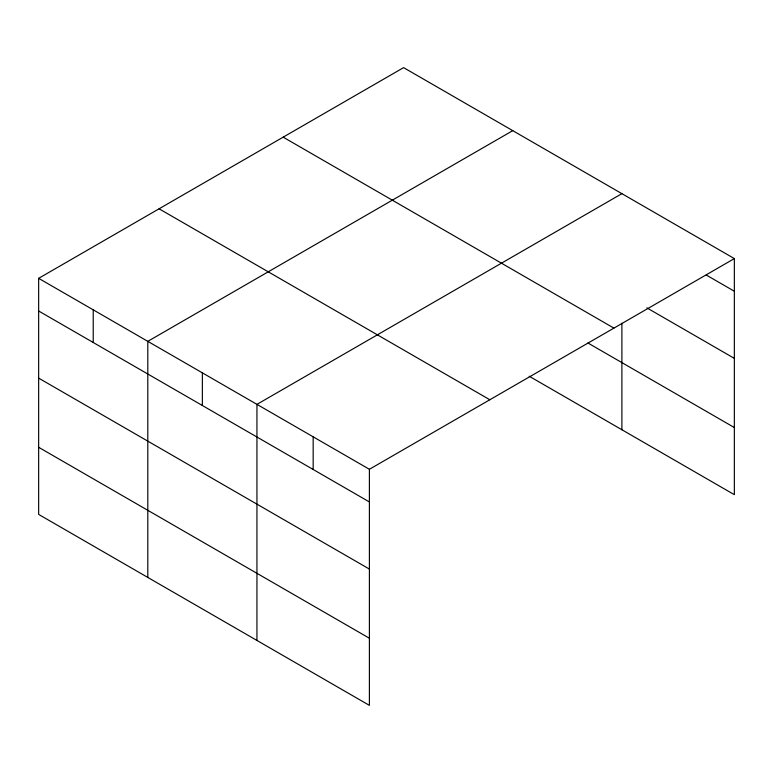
<?xml version="1.0" encoding="UTF-8"?>
<svg xmlns="http://www.w3.org/2000/svg" width="773" height="773" viewBox="0 0 773 773"><rect width="100%" height="100%" fill="white"/><g stroke="black" fill="none" stroke-linecap="round" stroke-linejoin="round"><path stroke-width="1.16" d="M734.35 258.588L403.603 67.628L38.65 278.328L38.65 514.412L369.397 705.372L369.397 469.288L734.35 258.588L734.35 494.672L529.225 376.238M512.75 130.647L147.798 341.347L147.798 577.431M621.898 193.656L256.945 404.366L256.945 640.45M706.232 275.014L734.35 291.237M646.885 307.876L734.35 358.372M283.169 137.159L613.917 328.119M587.915 342.99L734.35 427.537M159.083 208.797L489.831 399.757M38.65 278.328L369.397 469.288M38.65 310.988L369.397 501.948M38.65 378.123L369.397 569.073M38.65 447.287L369.397 638.237M621.898 323.259L621.898 429.74M313.171 436.822L313.171 469.482M202.371 372.857L202.371 405.516M93.224 309.838L93.224 342.497"/></g></svg>
